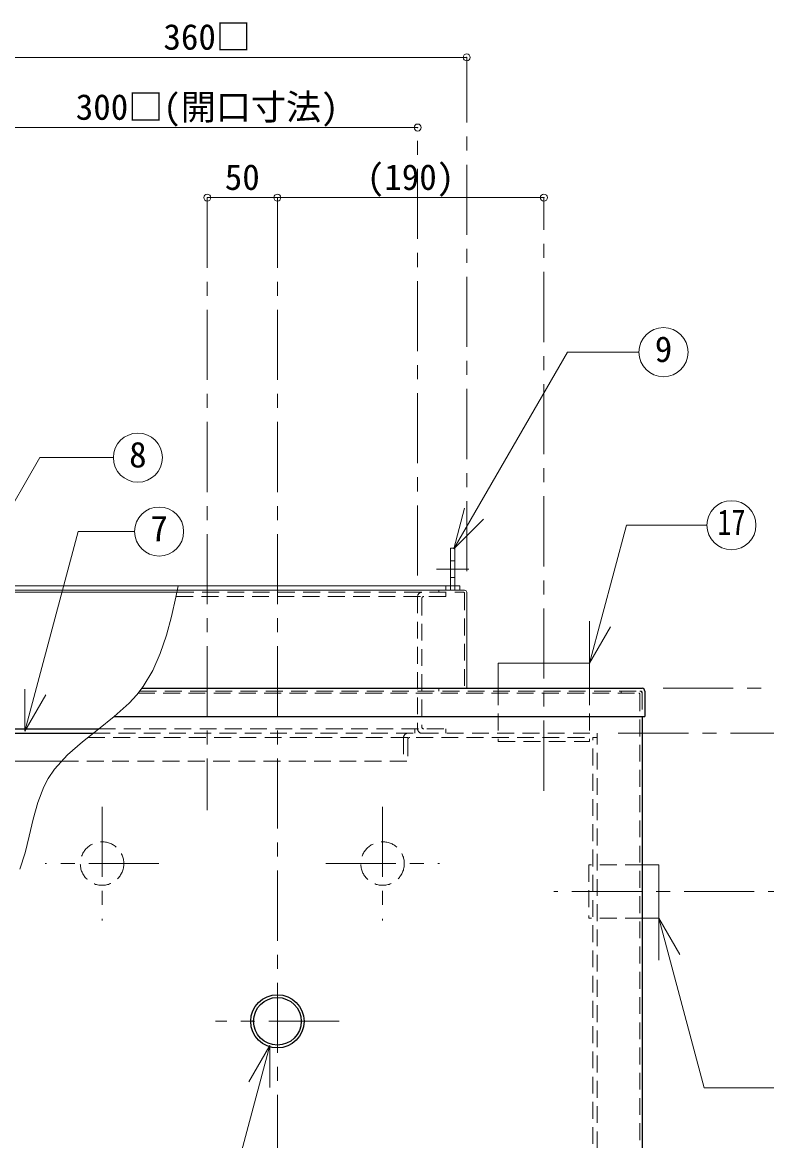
# Model space of a CAD drawing. Units: millimetres at full size, sheet at 1:10; details may follow other scales. Extents: x -2123 to 1927, y -1358 to 1452.
# Drawn here: x -1730 to -1199, y -451 to 347 of the extents above; entities that cross this region are included whole.
import ezdxf
from ezdxf.enums import TextEntityAlignment as Align

# ---------------------------------------------------------------- set-up
doc = ezdxf.new("R2010")
doc.units = ezdxf.units.MM
doc.header["$LTSCALE"] = 10
doc.header["$PDMODE"] = 32
doc.header["$PDSIZE"] = 5
doc.linetypes.add('CHAIN1', pattern=[8, 5, -1, 1, -1])
doc.linetypes.add('DASHED1', pattern=[1.8, 1.2, -0.6])
doc.layers.add('0-0', color=7, linetype='Continuous', lineweight=9)
doc.styles.add('ＭＳ ゴシック', font='')
doc.styles.get('ＭＳ ゴシック').set_extended_font_data('MS Gothic')

msp = doc.modelspace()

# ---------------------------------------------------------------- linework, layer by layer
at = {"layer": '0-0', "color": 4}
for p, q in [((-1772.8, 321.91), (-1412.8, 321.91)), ((-1447.8, 271.91), (-1747.8, 271.91)), ((-1547.8, 221.91), (-1597.8, 221.91)), ((-1357.8, 221.91), (-1547.8, 221.91)), ((-1421.3, -28.09), (-1424.3, -28.09)), ((-1424.3, -28.09), (-1424.3, -55.09)), ((-1421.3, -28.09), (-1421.3, -55.09)), ((-1767.8, -55.09), (-1618.42, -55.09)), ((-1762.8, -58.09), (-1619.07, -58.09)), ((-1750.8, -59.59), (-1619.4, -59.59)), ((-1390.3, -110.09), (-1325.3, -110.09)), ((-1390.3, -128.09), (-1390.3, -110.09)), ((-1325.3, -128.09), (-1325.3, -110.09)), ((-1737.8, -180.09), (-1701.6, -180.09))]:
    msp.add_line(p, q, dxfattribs=at)
at = {"layer": '0-0', "color": 4, "linetype": 'CHAIN1'}
for p, q in [((-1412.8, -44.59), (-1412.8, 321.91)), ((-1447.8, -47.59), (-1447.8, 271.91)), ((-1597.8, 221.91), (-1597.8, -215.09)), ((-1547.8, 221.91), (-1547.8, -818.09)), ((-1357.8, -201.09), (-1357.8, 221.91)), ((-1434.3, -43.09), (-1411.3, -43.09)), ((-1272.8, -128.09), (-1047.8, -128.09)), ((-1304.8, -160.09), (-1097.8, -160.09)), ((-1672.8, -212.59), (-1672.8, -293.59)), ((-1472.8, -212.59), (-1472.8, -293.59)), ((-1632.3, -253.09), (-1713.3, -253.09)), ((-1513.3, -253.09), (-1432.3, -253.09)), ((-1047.8, -273.09), (-1350.8, -273.09)), ((-1503.8, -365.59), (-1591.8, -365.59))]:
    msp.add_line(p, q, dxfattribs=at)
at = {"layer": '0-0', "lineweight": 18}
for p, q in [((-1770.36, -55.77), (-1717.12, 36.44)), ((-1664.73, 36.44), (-1717.12, 36.44)), ((-1422.1, -28.67), (-1414.33, 0.31)), ((-1422.1, -28.67), (-1400.89, -7.46)), ((-1619.07, -58.09), (-1414.3, -58.09)), ((-1412.8, -59.59), (-1412.8, -128.09)), ((-1325.37, -110.19), (-1325.37, -80.19)), ((-1325.37, -110.19), (-1310.37, -84.21)), ((-1727.93, -158.74), (-1727.93, -128.74)), ((-1727.93, -158.74), (-1712.93, -132.76)), ((-1275.8, -254.09), (-1287.8, -254.09)), ((-1275.8, -254.09), (-1275.8, -292.09)), ((-1275.8, -292.09), (-1287.8, -292.09)), ((-1275.81, -292.07), (-1260.81, -318.05)), ((-1275.81, -292.07), (-1275.81, -322.07)), ((-1553.23, -382.87), (-1583.43, -495.58)), ((-1553.23, -382.87), (-1568.23, -408.85)), ((-1553.23, -382.87), (-1553.23, -412.87))]:
    msp.add_line(p, q, dxfattribs=at)
at = {"layer": '0-0', "color": 4, "linetype": 'DASHED1'}
for p, q in [((-1424.3, -37.09), (-1421.3, -37.09)), ((-1427.8, -55.09), (-1427.8, -58.09)), ((-1424.3, -49.09), (-1421.3, -49.09)), ((-1424.3, -55.09), (-1424.3, -58.09)), ((-1421.3, -55.09), (-1421.3, -58.09)), ((-1427.8, -62.59), (-1620.04, -62.59)), ((-1619.4, -59.59), (-1415.05, -59.59)), ((-1447.8, -62.59), (-1447.8, -157.09)), ((-1432.8, -58.09), (-1432.8, -59.59)), ((-1427.8, -59.59), (-1427.8, -62.59)), ((-1414.3, -60.34), (-1414.3, -128.09)), ((-1444.8, -64.09), (-1444.8, -155.59)), ((-1390.3, -128.09), (-1390.3, -166.09)), ((-1325.3, -128.09), (-1325.3, -166.09)), ((-1675.2, -157.09), (-1427.8, -157.09)), ((-1449.8, -157.09), (-1449.8, -160.09)), ((-1427.8, -157.09), (-1427.8, -160.09)), ((-1457.8, -163.09), (-1457.8, -180.09)), ((-1454.8, -164.59), (-1454.8, -180.09)), ((-1390.3, -166.09), (-1325.3, -166.09)), ((-1701.6, -180.09), (-1454.8, -180.09)), ((-1325.8, -254.09), (-1325.8, -292.09)), ((-1287.8, -254.09), (-1325.8, -254.09)), ((-1287.8, -292.09), (-1325.8, -292.09))]:
    msp.add_line(p, q, dxfattribs=at)
at = {"layer": '0-0', "linetype": 'DASHED1', "lineweight": 18}
for p, q in [((-1647.17, -131.59), (-1290.05, -131.59)), ((-1646.02, -130.09), (-1288.8, -130.09)), ((-1432.8, -128.09), (-1432.8, -130.09)), ((-1302.8, -130.09), (-1302.8, -131.59)), ((-1289.3, -132.34), (-1289.3, -752.84)), ((-1287.8, -131.09), (-1287.8, -148.09)), ((-1682.85, -163.09), (-1319.8, -163.09)), ((-1679.02, -160.09), (-1319.8, -160.09)), ((-1322.8, -723.09), (-1322.8, -163.09)), ((-1319.8, -726.09), (-1319.8, -160.09))]:
    msp.add_line(p, q, dxfattribs=at)
at = {"layer": '0-0', "color": 5, "lineweight": 25}
for p, q in [((-1644.5, -128.09), (-1287.8, -128.09)), ((-1285.8, -130.09), (-1285.8, -148.09)), ((-1663.88, -148.09), (-1285.8, -148.09)), ((-1287.8, -148.09), (-1287.8, -753.59)), ((-1745.8, -157.09), (-1675.2, -157.09)), ((-1775.8, -160.09), (-1679.02, -160.09))]:
    msp.add_line(p, q, dxfattribs=at)
at = {"layer": '0-0', "lineweight": 18}
for points in [[(-1422.1, -28.67), (-1341.06, 111.69), (-1290, 111.69)], [(-1325.37, -110.19), (-1299, -11.79), (-1241.58, -11.79)], [(-1727.93, -158.74), (-1689.75, -16.26), (-1649.62, -16.26)], [(-1618.42, -55.09), (-1620.16, -63.11), (-1623.31, -76.82), (-1626.92, -90.23), (-1631.29, -103.15), (-1636.7, -115.37), (-1643.45, -126.71), (-1648.09, -132.8), (-1653.55, -138.75), (-1664.08, -148.27), (-1675.4, -157.24), (-1686.78, -166.17), (-1697.47, -175.52), (-1706.74, -185.77), (-1711.18, -192.33), (-1714.34, -198.38), (-1718.6, -209.57), (-1721.86, -221.4), (-1724.68, -233.49), (-1727.64, -245.47), (-1731.31, -256.96)], [(-1618.42, -55.09), (-1417.8, -55.09), (-1417.8, -58.09)], [(-1275.81, -292.07), (-1243.42, -412.96), (-1191.42, -412.96)]]:
    msp.add_lwpolyline(points, dxfattribs=at)
for centre in [(-1272.5, 111.69), (-1647.23, 36.44), (-1632.12, -16.26), (-1224.08, -11.79)]:
    msp.add_circle(centre, 17.5, dxfattribs=at)
at = {"layer": '0-0', "color": 4, "linetype": 'DASHED1'}
for centre in [(-1672.8, -253.09), (-1472.8, -253.09)]:
    msp.add_circle(centre, 15.5, dxfattribs=at)
at = {"layer": '0-0', "color": 5, "lineweight": 25}
for radius in [19, 17]:
    msp.add_circle((-1547.8, -365.59), radius, dxfattribs=at)
at = {"layer": '0-0', "color": 4, "linetype": 'DASHED1'}
for centre, radius, start, end in [((-1444.8, -62.59), 3, 90, 180), ((-1443.3, -64.09), 1.5, 90, 180), ((-1415.05, -60.34), 0.75, 0, 90), ((-1444.8, -157.09), 3, 180, 270), ((-1443.3, -155.59), 1.5, 180, 270), ((-1454.8, -163.09), 3, 90, 180), ((-1453.3, -164.59), 1.5, 90, 180)]:
    msp.add_arc(centre, radius, start, end, dxfattribs=at)
at = {"layer": '0-0', "lineweight": 18}
msp.add_arc((-1414.3, -59.59), 1.5, 0, 90, dxfattribs=at)
at = {"layer": '0-0', "linetype": 'DASHED1', "lineweight": 18}
for centre, radius in [((-1290.05, -132.34), 0.75), ((-1289.3, -131.59), 1.5), ((-1288.8, -131.09), 1)]:
    msp.add_arc(centre, radius, 0, 90, dxfattribs=at)
at = {"layer": '0-0', "color": 5, "lineweight": 25}
msp.add_arc((-1287.8, -130.09), 2, 0, 90, dxfattribs=at)
at = {"layer": '0-0', "color": 1}
for p in [(-1412.8, 321.91), (-1447.8, 271.91), (-1597.8, 221.91), (-1547.8, 221.91), (-1357.8, 221.91)]:
    msp.add_point(p, dxfattribs=at)

# ---------------------------------------------------------------- texts
at = {"layer": '0-0', "style": 'ＭＳ ゴシック'}
for s, p in [('360□', (-1629.05, 321.91)), ('300□(開口寸法)', (-1691.55, 271.91)), ('(190)', (-1484.05, 221.91)), ('50', (-1585.3, 221.91)), ('9', (-1278.75, 99.19)), ('8', (-1653.48, 23.94)), ('7', (-1638.37, -28.76))]:
    msp.add_text(s, height=18.33, dxfattribs=at).set_placement(p, align=Align.BOTTOM_LEFT)
at = {"layer": '0-0', "style": 'ＭＳ ゴシック', "width": 0.8}
msp.add_text('17', height=18.33, dxfattribs=at).set_placement((-1234.08, -24.29), align=Align.BOTTOM_LEFT)

doc.saveas('drawing.dxf')
